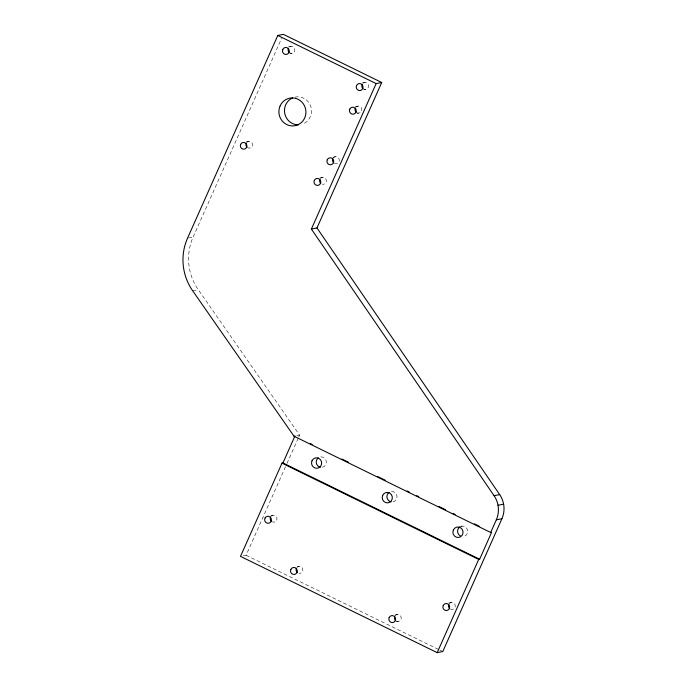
<?xml version="1.0" encoding="UTF-8"?>
<svg xmlns="http://www.w3.org/2000/svg" width="687" height="687" viewBox="0 0 687 687"><rect width="100%" height="100%" fill="white"/><g stroke="black" fill="none" stroke-linecap="round" stroke-linejoin="round"><path stroke-width="0.52" stroke-dasharray="3.44 2.58" d="M298.725 437.069L299.592 435.111L198.251 289.674A52.324 50.366 78.9 0 1 193.141 237.049L281.644 38.266M243.301 555.826L246.092 555.276L286.548 464.421M286.977 463.442L298.287 438.048M288.342 46.914L291.142 46.364M289.914 53.715L291.777 53.346M362.101 83.015L364.9 82.466M363.672 89.817L365.536 89.447M355.325 106.657L358.116 106.107M356.888 113.449L358.751 113.089M246.118 141.9L248.917 141.35M332.791 157.246L335.591 156.696M319.867 177.881L322.667 177.332M188.478 237.968L193.141 237.049M192.652 290.773L198.251 289.674M296.801 435.661L299.592 435.111M270.944 515.636L272.808 515.267M460.281 526.448L462.145 526.079M297.308 566.732L299.171 566.371M448.748 602.988L451.548 602.439M394.724 615.054L397.515 614.504M396.287 621.855L398.151 621.486M246.092 555.276L438.941 649.67M439.903 650.142L442.78 651.551M294.981 97.125A14.023 13.5 78.9 0 1 310.953 107.009A14.023 13.5 78.9 0 1 302.709 124.021M320.777 456.889A5.256 5.067 78.9 0 1 326.299 461.707A5.256 5.067 78.9 0 1 321.731 467.358M391.461 491.488A5.256 5.067 78.9 0 1 396.992 496.306A5.256 5.067 78.9 0 1 392.414 501.957M460.857 526.371A5.256 5.067 78.9 0 1 467.375 529.557A5.256 5.067 78.9 0 1 464.395 536.272M271.279 516.117A3.504 3.375 78.9 0 1 276.895 517.895A3.504 3.375 78.9 0 1 272.67 522.026M289.502 46.974A3.504 3.375 78.9 0 1 294.826 49.576A3.504 3.375 78.9 0 1 290.051 53.019M363.26 83.075A3.504 3.375 78.9 0 1 368.584 85.677A3.504 3.375 78.9 0 1 363.809 89.121M355.832 107.327A3.504 3.375 78.9 0 1 360.357 106.743A3.504 3.375 78.9 0 1 361.371 111.371A3.504 3.375 78.9 0 1 357.025 112.754M333.307 157.916A3.504 3.375 78.9 0 1 337.832 157.34A3.504 3.375 78.9 0 1 338.846 161.96A3.504 3.375 78.9 0 1 334.5 163.351M246.71 142.527A3.383 3.263 78.9 0 1 251.073 141.96A3.383 3.263 78.9 0 1 252.06 146.434A3.383 3.263 78.9 0 1 247.861 147.774M320.374 178.551A3.504 3.375 78.9 0 1 326.145 179.65A3.504 3.375 78.9 0 1 322.418 184.262M296.887 567.591A3.504 3.375 78.9 0 1 302.658 568.69A3.504 3.375 78.9 0 1 298.922 573.302M395.231 615.724A3.504 3.375 78.9 0 1 399.757 615.14A3.504 3.375 78.9 0 1 400.77 619.768A3.504 3.375 78.9 0 1 396.425 621.16M449.264 603.658A3.504 3.375 78.9 0 1 453.789 603.074A3.504 3.375 78.9 0 1 454.803 607.703A3.504 3.375 78.9 0 1 450.457 609.094"/><path stroke-width="1.03" d="M277.797 35.449L187.551 238.149A52.324 50.366 78.9 0 0 192.652 290.773L294.002 436.211L490.69 532.485L491.626 532.305L479.629 559.244L478.693 559.433L282.005 463.158L240.502 556.376L437.19 652.65L442.78 651.551L501.914 518.737A24.174 23.264 78.9 0 0 503.64 504.301L503.176 502.231A24.174 23.264 78.9 0 0 499.664 494.588L316.973 227.947L381.732 82.483L283.387 34.35L277.797 35.449L376.141 83.591L381.732 82.483M490.69 532.485L496.323 519.836A24.174 23.264 78.9 0 0 498.049 505.4L497.586 503.331A24.174 23.264 78.9 0 0 494.073 495.688L311.374 229.046L376.141 83.591M282.005 463.158L282.941 462.969L294.929 436.03L294.002 436.211M437.19 652.65L478.693 559.433M311.374 229.046L316.973 227.947M494.073 495.688L499.664 494.588M498.015 505.263L503.605 504.164M496.323 519.836L501.914 518.737M310.284 443.544L312.207 444.48M341.946 459.045L348.661 462.334M377.446 476.417L385.124 480.179M407.193 490.973L409.108 491.918M416.786 495.671L418.701 496.615M438.856 506.474L445.571 509.763M453.24 513.515L455.163 514.46M474.348 523.855L479.148 526.199M282.941 462.969L479.629 559.244M298.39 124.828A14.023 13.5 78.9 0 1 284.822 113.75A14.023 13.5 78.9 0 1 292.473 97.958M320.408 467.289A5.256 5.067 78.9 0 1 318.321 457.8M391.092 501.888A5.256 5.067 78.9 0 1 389.005 492.399M460.513 536.066A5.256 5.067 78.9 0 1 459.689 526.989M271.863 521.648A3.504 3.375 78.9 0 1 270.73 516.822M289.304 52.521A3.504 3.375 78.9 0 1 288.385 48.348M363.062 88.623A3.504 3.375 78.9 0 1 362.143 84.449M356.278 112.264A3.504 3.375 78.9 0 1 355.359 108.091M333.753 162.853A3.504 3.375 78.9 0 1 332.834 158.688M247.14 147.293A3.383 3.263 78.9 0 1 246.255 143.265M320.829 183.489A3.504 3.375 78.9 0 1 319.91 179.316M297.334 572.52A3.504 3.375 78.9 0 1 296.415 568.355M395.678 620.662A3.504 3.375 78.9 0 1 394.759 616.488M449.71 608.596A3.504 3.375 78.9 0 1 448.791 604.423M453.351 529.978A5.256 5.067 78.9 0 0 458.444 537.474A5.256 5.067 78.9 0 0 462.102 529.256A5.256 5.067 78.9 0 0 453.351 529.978M311.984 460.788A5.256 5.067 78.9 0 0 317.068 468.276A5.256 5.067 78.9 0 0 320.726 460.058A5.256 5.067 78.9 0 0 311.984 460.788M382.668 495.379A5.256 5.067 78.9 0 0 387.76 502.875A5.256 5.067 78.9 0 0 391.41 494.657A5.256 5.067 78.9 0 0 382.668 495.379M389.168 617.587A3.504 3.375 78.9 0 0 392.56 622.585A3.504 3.375 78.9 0 0 394.999 617.106A3.504 3.375 78.9 0 0 389.168 617.587M290.824 569.454A3.504 3.375 78.9 0 0 294.216 574.452A3.504 3.375 78.9 0 0 296.655 568.973A3.504 3.375 78.9 0 0 290.824 569.454M443.201 605.522A3.504 3.375 78.9 0 0 446.593 610.52A3.504 3.375 78.9 0 0 449.032 605.041A3.504 3.375 78.9 0 0 443.201 605.522M265.13 517.921A3.504 3.375 78.9 0 0 267.956 523.279A3.504 3.375 78.9 0 0 270.987 518.144A3.504 3.375 78.9 0 0 265.13 517.921M280.116 105.91A14.023 13.5 78.9 0 0 293.675 125.884A14.023 13.5 78.9 0 0 303.431 103.977A14.023 13.5 78.9 0 0 280.116 105.91M282.795 49.447A3.504 3.375 78.9 0 0 286.187 54.445A3.504 3.375 78.9 0 0 288.626 48.966A3.504 3.375 78.9 0 0 282.795 49.447M314.311 180.415A3.504 3.375 78.9 0 0 317.703 185.413A3.504 3.375 78.9 0 0 320.142 179.934A3.504 3.375 78.9 0 0 314.311 180.415M240.665 144.364A3.383 3.263 78.9 0 0 243.937 149.191A3.383 3.263 78.9 0 0 246.29 143.901A3.383 3.263 78.9 0 0 240.665 144.364M327.244 159.788A3.504 3.375 78.9 0 0 330.636 164.786A3.504 3.375 78.9 0 0 333.075 159.307A3.504 3.375 78.9 0 0 327.244 159.788M349.769 109.19A3.504 3.375 78.9 0 0 353.161 114.188A3.504 3.375 78.9 0 0 355.6 108.709A3.504 3.375 78.9 0 0 349.769 109.19M356.553 85.549A3.504 3.375 78.9 0 0 359.945 90.547A3.504 3.375 78.9 0 0 362.384 85.068A3.504 3.375 78.9 0 0 356.553 85.549"/></g></svg>
